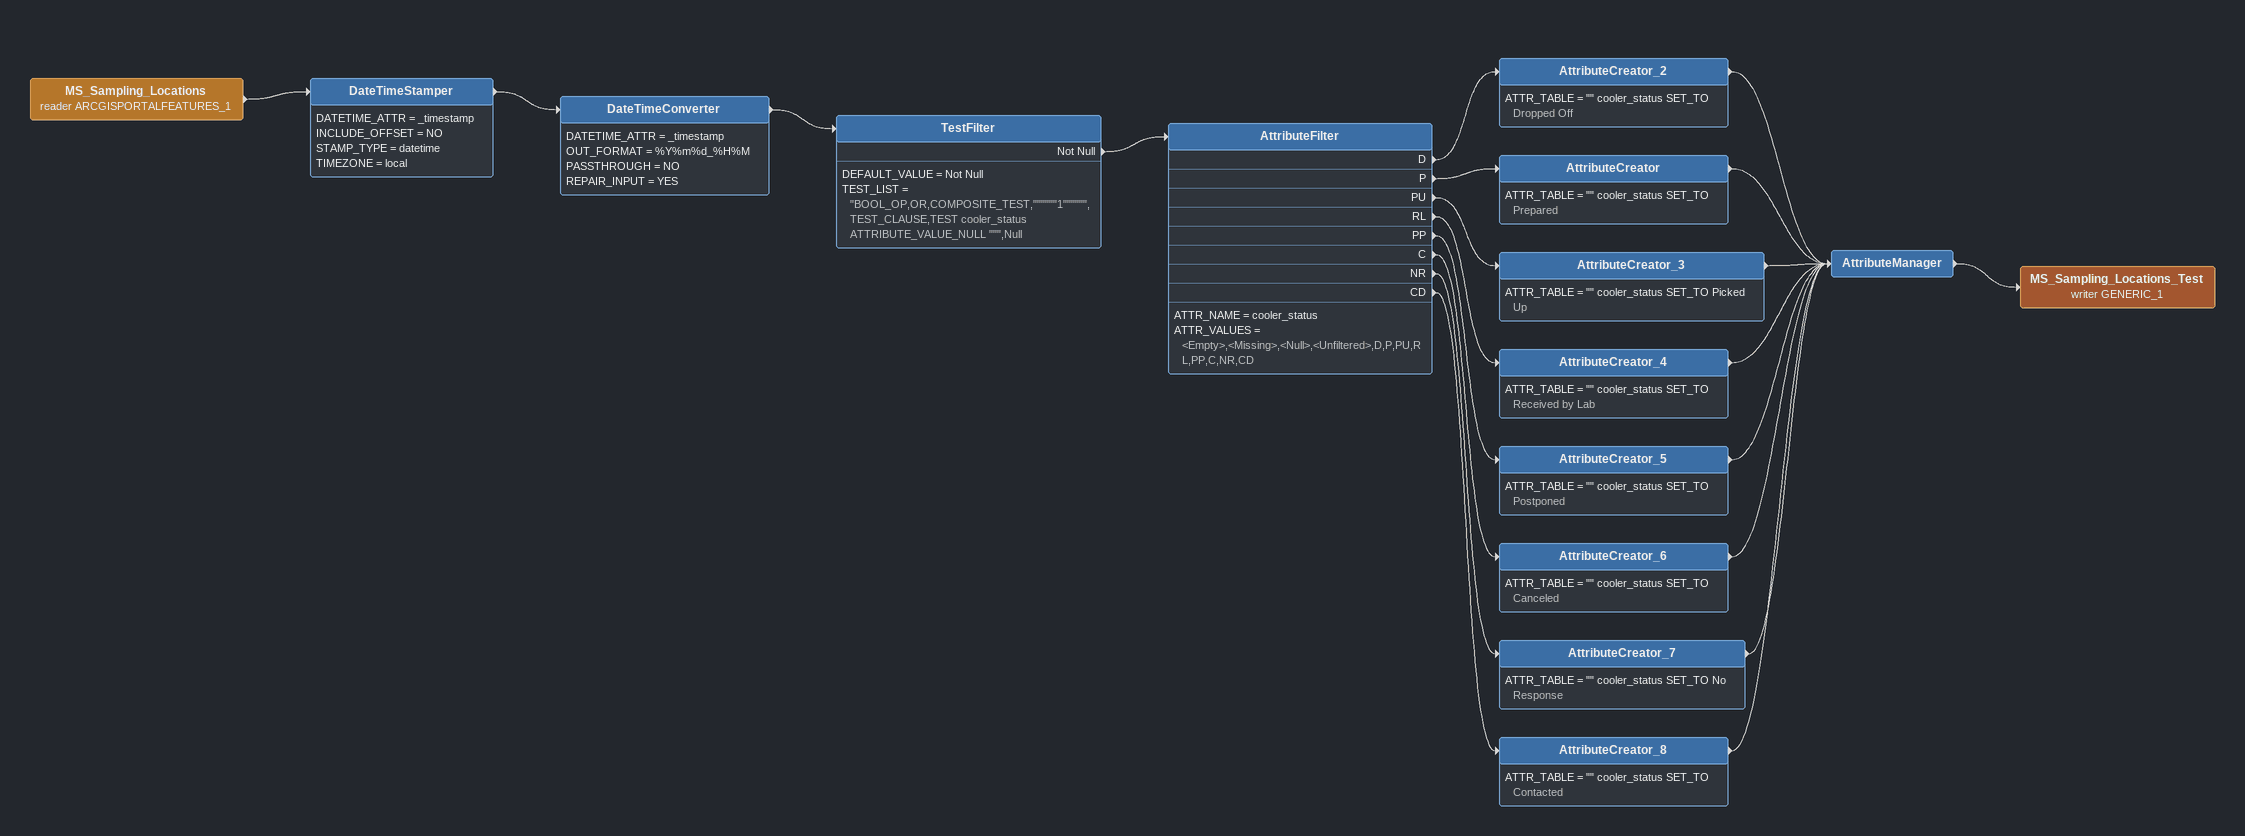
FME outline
MS_Sampling_Locations (reader ARCGISPORTALFEATURES_1)
    -> DateTimeStamper
DateTimeStamper
    DATETIME_ATTR = _timestamp
    INCLUDE_OFFSET = NO
    STAMP_TYPE = datetime
    TIMEZONE = local
    -> DateTimeConverter
DateTimeConverter
    DATETIME_ATTR = _timestamp
    OUT_FORMAT = %Y%m%d_%H%M
    PASSTHROUGH = NO
    REPAIR_INPUT = YES
    -> TestFilter
TestFilter
    DEFAULT_VALUE = Not Null
    TEST_LIST = "BOOL_OP,OR,COMPOSITE_TEST,""""""1"""""",TEST_CLAUSE,TEST cooler_status ATTRIBUTE_VALUE_NULL """,Null
    Not Null -> AttributeFilter
AttributeFilter
    ATTR_NAME = cooler_status
    ATTR_VALUES = <Empty>,<Missing>,<Null>,<Unfiltered>,D,P,PU,RL,PP,C,NR,CD
    D -> AttributeCreator_2
    P -> AttributeCreator
    PU -> AttributeCreator_3
    RL -> AttributeCreator_4
    PP -> AttributeCreator_5
    C -> AttributeCreator_6
    NR -> AttributeCreator_7
    CD -> AttributeCreator_8
AttributeCreator_2
    ATTR_TABLE = "" cooler_status SET_TO Dropped Off
    -> AttributeManager
AttributeCreator
    ATTR_TABLE = "" cooler_status SET_TO Prepared
    -> AttributeManager
AttributeCreator_3
    ATTR_TABLE = "" cooler_status SET_TO Picked Up
    -> AttributeManager
AttributeCreator_4
    ATTR_TABLE = "" cooler_status SET_TO Received by Lab
    -> AttributeManager
AttributeCreator_5
    ATTR_TABLE = "" cooler_status SET_TO Postponed
    -> AttributeManager
AttributeCreator_6
    ATTR_TABLE = "" cooler_status SET_TO Canceled
    -> AttributeManager
AttributeCreator_7
    ATTR_TABLE = "" cooler_status SET_TO No Response
    -> AttributeManager
AttributeCreator_8
    ATTR_TABLE = "" cooler_status SET_TO Contacted
    -> AttributeManager
AttributeManager
    -> MS_Sampling_Locations_Test (writer GENERIC_1)
MS_Sampling_Locations_Test (writer GENERIC_1)
